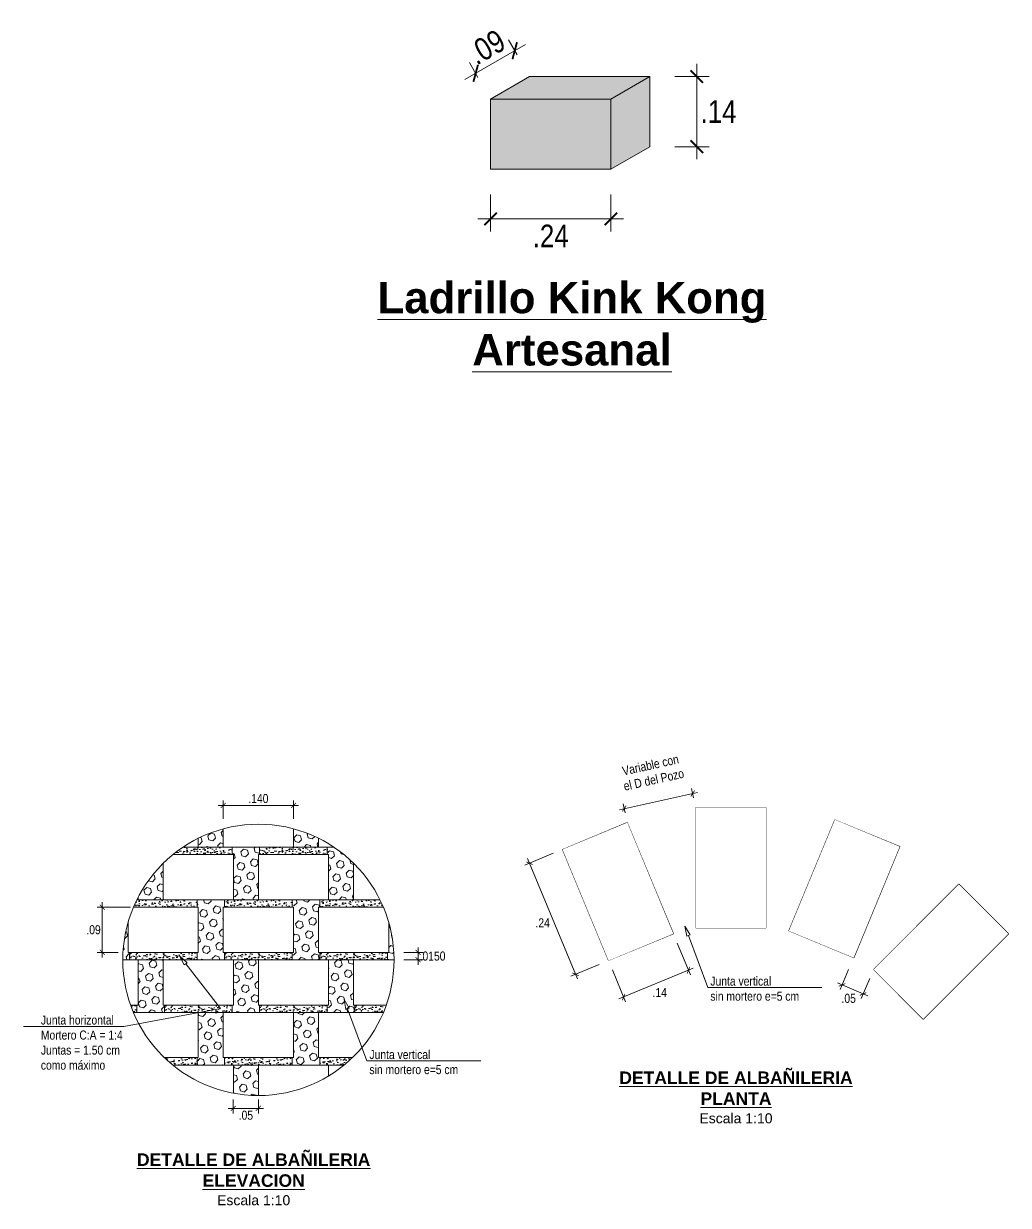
# Model space of a CAD drawing. Header units: metres. Extents: x 0 to 1935, y 0 to 1529.
# Drawn here: x 1921.656 to 1923.621, y 1466.019 to 1468.376 of the extents above; entities that cross this region are included whole.
import ezdxf
from ezdxf import colors
from ezdxf.entities.mleader import LeaderData, LeaderLine
from ezdxf.math import Vec2, Vec3

# ---------------------------------------------------------------- set-up
doc = ezdxf.new("R2010")
doc.units = ezdxf.units.M
doc.header["$LTSCALE"] = 0.005
doc.set_wipeout_variables(frame=1)
for name, color, linetype, lineweight in [('-Achurado', 251, 'Continuous', 5), ('-Acotado', 251, 'Continuous', 5), ('-Ladrillo', 34, 'Continuous', 9), ('-Textos', 7, 'Continuous', 20)]:
    doc.layers.add(name, color=color, linetype=linetype, lineweight=lineweight)
doc.styles.add('-Arial Narrow', font='ARIALN.TTF')
doc.dimstyles.new('Esc 1_10', dxfattribs={"dimscale": 0.01, "dimtxt": 1.8, "dimasz": 1, "dimexe": 1, "dimexo": 2, "dimgap": 0.45, "dimtad": 2, "dimtih": 1, "dimtoh": 1, "dimzin": 4, "dimdsep": 46, "dimtxsty": '-Arial Narrow', "dimblk": 'ARCHTICK', "dimcen": 1, "dimdle": 1, "dimclrd": 7, "dimclre": 256, "dimclrt": 7, "dimadec": 0, "dimazin": 0, "dimtfac": 1, "dimtix": 1, "dimtmove": 1, "dimatfit": 2, "dimldrblk": 'ARCHTICK', "dimfxl": 1, "dimtolj": 2, "dimlwd": 5, "dimlwe": 5, "dimarcsym": 0})
doc.dimstyles.new('Esc 1_25', dxfattribs={"dimscale": 0.025, "dimtxt": 1.8, "dimasz": 1, "dimexe": 1, "dimexo": 2, "dimgap": 0.45, "dimtad": 2, "dimtih": 1, "dimtoh": 1, "dimzin": 4, "dimdsep": 46, "dimtxsty": '-Arial Narrow', "dimblk": 'ARCHTICK', "dimcen": 1, "dimdle": 1, "dimclrd": 256, "dimclre": 256, "dimclrt": 7, "dimadec": 0, "dimazin": 0, "dimtfac": 1, "dimtix": 1, "dimtmove": 1, "dimatfit": 2, "dimldrblk": 'ARCHTICK', "dimfxl": 1, "dimtolj": 2, "dimlwd": 5, "dimlwe": 0, "dimarcsym": 0})
pattern_1 = [(50, (1922.124632, 1466.513681), (0.0182185, -0.0015939), [0.001905, -0.020955]), (355, (1922.124632, 1466.513681), (-0.0035243, 0.0191057), [0.001524, -0.016764]), (100.451, (1922.12615, 1466.513548), (0.0146941, 0.0175118), [0.001619, -0.017809]), (46.184, (1922.124632, 1466.518761), (0.027108, -0.0042042), [0.0028575, -0.0314325]), (96.636, (1922.12689, 1466.51841), (0.0237404, 0.0247426), [0.0024285, -0.0267136]), (351.184, (1922.124632, 1466.51876), (0.0237404, 0.0247426), [0.002286, -0.025146]), (21, (1922.127172, 1466.517491), (0.0151614, -0.0102265), [0.001905, -0.020955]), (326, (1922.127172, 1466.517491), (0.0061802, 0.0184188), [0.001524, -0.016764]), (71.4514, (1922.128436, 1466.516639), (0.0213416, 0.0081923), [0.001619, -0.017809]), (37.5, (1922.124632, 1466.513681), (0.00030886, 0.0084555), [0, -0.0165608, 0, -0.017018, 0, -0.0168275]), (7.5, (1922.124632, 1466.513681), (0.00668197, 0.01001806), [0, -0.0097028, 0, -0.0161798, 0, -0.0064135]), (327.5, (1922.118968, 1466.513681), (0.01355906, -0.00057287), [0, -0.00635, 0, -0.019812, 0, -0.026289]), (317.5, (1922.116428, 1466.513681), (0.0148129, 0.00254265), [0, -0.008255, 0, -0.0131572, 0, -0.018669])]
pattern_2 = [(50, (1921.934632, 1466.513681), (0.0182185, -0.0015939), [0.001905, -0.020955]), (355, (1921.934632, 1466.513681), (-0.0035243, 0.0191057), [0.001524, -0.016764]), (100.451, (1921.93615, 1466.513548), (0.0146941, 0.0175118), [0.001619, -0.017809]), (46.184, (1921.934632, 1466.518761), (0.027108, -0.0042042), [0.0028575, -0.0314325]), (96.636, (1921.93689, 1466.51841), (0.0237404, 0.0247426), [0.0024285, -0.0267136]), (351.184, (1921.934632, 1466.51876), (0.0237404, 0.0247426), [0.002286, -0.025146]), (21, (1921.937172, 1466.517491), (0.0151614, -0.0102265), [0.001905, -0.020955]), (326, (1921.937172, 1466.517491), (0.0061802, 0.0184188), [0.001524, -0.016764]), (71.4514, (1921.938436, 1466.516639), (0.0213416, 0.0081923), [0.001619, -0.017809]), (37.5, (1921.934632, 1466.513681), (0.00030886, 0.0084555), [0, -0.0165608, 0, -0.017018, 0, -0.0168275]), (7.5, (1921.934632, 1466.513681), (0.00668197, 0.01001806), [0, -0.0097028, 0, -0.0161798, 0, -0.0064135]), (327.5, (1921.928968, 1466.513681), (0.01355906, -0.00057287), [0, -0.00635, 0, -0.019812, 0, -0.026289]), (317.5, (1921.926428, 1466.513681), (0.0148129, 0.00254265), [0, -0.008255, 0, -0.0131572, 0, -0.018669])]
pattern_3 = [(50, (1922.314632, 1466.513681), (0.0182185, -0.0015939), [0.001905, -0.020955]), (355, (1922.314632, 1466.513681), (-0.0035243, 0.0191057), [0.001524, -0.016764]), (100.451, (1922.31615, 1466.513548), (0.0146941, 0.0175118), [0.001619, -0.017809]), (46.184, (1922.314632, 1466.518761), (0.027108, -0.0042042), [0.0028575, -0.0314325]), (96.636, (1922.31689, 1466.51841), (0.0237404, 0.0247426), [0.0024285, -0.0267136]), (351.184, (1922.314632, 1466.51876), (0.0237404, 0.0247426), [0.002286, -0.025146]), (21, (1922.317172, 1466.517491), (0.0151614, -0.0102265), [0.001905, -0.020955]), (326, (1922.317172, 1466.517491), (0.0061802, 0.0184188), [0.001524, -0.016764]), (71.4514, (1922.318436, 1466.516639), (0.0213416, 0.0081923), [0.001619, -0.017809]), (37.5, (1922.314632, 1466.513681), (0.00030886, 0.0084555), [0, -0.0165608, 0, -0.017018, 0, -0.0168275]), (7.5, (1922.314632, 1466.513681), (0.00668197, 0.01001806), [0, -0.0097028, 0, -0.0161798, 0, -0.0064135]), (327.5, (1922.308968, 1466.513681), (0.01355906, -0.00057287), [0, -0.00635, 0, -0.019812, 0, -0.026289]), (317.5, (1922.306428, 1466.513681), (0.0148129, 0.00254265), [0, -0.008255, 0, -0.0131572, 0, -0.018669])]
pattern_4 = [(50, (1922.194632, 1466.408681), (0.0182185, -0.0015939), [0.001905, -0.020955]), (355, (1922.194632, 1466.408681), (-0.0035243, 0.0191057), [0.001524, -0.0167641]), (100.4514, (1922.19615, 1466.408548), (0.0146941, 0.0175118), [0.001619, -0.017809]), (46.184, (1922.194632, 1466.413761), (0.0271079, -0.0042042), [0.0028575, -0.0314325]), (96.636, (1922.19689, 1466.41341), (0.0237404, 0.0247426), [0.0024285, -0.0267136]), (351.184, (1922.194632, 1466.41376), (0.0237404, 0.0247426), [0.002286, -0.025146]), (21, (1922.197172, 1466.412491), (0.01516144, -0.0102265), [0.001905, -0.020955]), (326, (1922.197172, 1466.412491), (0.0061802, 0.0184188), [0.001524, -0.016764]), (71.4514, (1922.198436, 1466.411639), (0.0213416, 0.0081923), [0.001619, -0.017809]), (37.5, (1922.194632, 1466.408681), (0.00030886, 0.0084555), [0, -0.0165608, 0, -0.017018, 0, -0.0168275]), (7.5, (1922.194632, 1466.408681), (0.00668197, 0.01001806), [0, -0.0097028, 0, -0.0161798, 0, -0.0064135]), (327.5, (1922.188968, 1466.408681), (0.01355906, -0.00057287), [0, -0.00635, 0, -0.019812, 0, -0.026289]), (317.5, (1922.186428, 1466.408681), (0.0148129, 0.00254265), [0, -0.008255, 0, -0.0131572, 0, -0.018669])]
pattern_5 = [(50, (1922.004632, 1466.408681), (0.0182185, -0.0015939), [0.001905, -0.020955]), (355, (1922.004632, 1466.408681), (-0.0035243, 0.0191057), [0.001524, -0.0167641]), (100.4514, (1922.00615, 1466.408548), (0.0146941, 0.0175118), [0.001619, -0.017809]), (46.184, (1922.004632, 1466.413761), (0.0271079, -0.0042042), [0.0028575, -0.0314325]), (96.636, (1922.00689, 1466.41341), (0.0237404, 0.0247426), [0.0024285, -0.0267136]), (351.184, (1922.004632, 1466.41376), (0.0237404, 0.0247426), [0.002286, -0.025146]), (21, (1922.007172, 1466.412491), (0.01516144, -0.0102265), [0.001905, -0.020955]), (326, (1922.007172, 1466.412491), (0.0061802, 0.0184188), [0.001524, -0.016764]), (71.4514, (1922.008436, 1466.411639), (0.0213416, 0.0081923), [0.001619, -0.017809]), (37.5, (1922.004632, 1466.408681), (0.00030886, 0.0084555), [0, -0.0165608, 0, -0.017018, 0, -0.0168275]), (7.5, (1922.004632, 1466.408681), (0.00668197, 0.01001806), [0, -0.0097028, 0, -0.0161798, 0, -0.0064135]), (327.5, (1921.998968, 1466.408681), (0.01355906, -0.00057287), [0, -0.00635, 0, -0.019812, 0, -0.026289]), (317.5, (1921.996428, 1466.408681), (0.0148129, 0.00254265), [0, -0.008255, 0, -0.0131572, 0, -0.018669])]

# ---------------------------------------------------------------- blocks, each defined once
blk = doc.blocks.new('_ArchTick')
at = {"color": 0, "linetype": 'ByBlock', "const_width": 0.15}
blk.add_lwpolyline([(-0.5, -0.5), (0.5, 0.5)], dxfattribs=at)
blk = doc.blocks.new('*D518')
at = {"layer": '-Acotado', "color": 7, "lineweight": 5, "transparency": 16777216}
blk.add_line((1922.8447, 1466.8082), (1923.0007, 1466.8427), dxfattribs=at)
at = {"layer": '-Acotado', "lineweight": 5, "transparency": 16777216}
for p, q in [((1922.9928, 1466.8321), (1922.9888, 1466.8503)), ((1922.8563, 1466.802), (1922.8523, 1466.8201))]:
    blk.add_line(p, q, dxfattribs=at)
at = {"layer": 'Defpoints', "color": 0, "transparency": 16777216}
for p in [(1922.991, 1466.8405), (1922.9971, 1466.8126), (1922.8606, 1466.7825)]:
    blk.add_point(p, dxfattribs=at)
at = {"layer": '-Acotado', "color": 7, "lineweight": 5, "transparency": 16777216, "xscale": 0.01, "yscale": 0.01, "zscale": 0.01}
for p, rotation in [((1922.991, 1466.8405), 12.44986607687314), ((1922.8545, 1466.8104), 192.4498660768731)]:
    blk.add_blockref('_ArchTick', p, dxfattribs=dict(at, rotation=rotation))
at = {"layer": '-Acotado', "color": 7, "transparency": 16777216, "insert": (1922.9133, 1466.8679), "char_height": 0.018, "attachment_point": 5, "rotation": 12.4499, "style": '-Arial Narrow'}
blk.add_mtext('\\A2;Variable con \\Pel D del Pozo\\P{\\H0.5x;   } ', dxfattribs=at)
blk = doc.blocks.new('*D519')
at = {"layer": '-Acotado', "lineweight": 5, "transparency": 16777216}
blk.add_line((1922.5364, 1468.2644), (1922.6576, 1468.3344), dxfattribs=at)
at = {"layer": '-Acotado', "lineweight": 0, "transparency": 16777216}
for p, q in [((1922.6407, 1468.3138), (1922.6235, 1468.3436)), ((1922.5627, 1468.2688), (1922.5456, 1468.2986))]:
    blk.add_line(p, q, dxfattribs=at)
at = {"layer": 'Defpoints', "color": 0, "transparency": 16777216}
for p in [(1922.636, 1468.3219), (1922.6657, 1468.2705), (1922.5877, 1468.2255)]:
    blk.add_point(p, dxfattribs=at)
at = {"layer": '-Acotado', "lineweight": 5, "transparency": 16777216, "xscale": 0.025, "yscale": 0.025, "zscale": 0.025}
for p, rotation in [((1922.636, 1468.3219), 30.00000000002148), ((1922.5581, 1468.2769), 210.0000000000215)]:
    blk.add_blockref('_ArchTick', p, dxfattribs=dict(at, rotation=rotation))
at = {"layer": '-Acotado', "color": 7, "transparency": 16777216, "insert": (1922.5799, 1468.3291), "char_height": 0.045, "attachment_point": 5, "rotation": 30, "style": '-Arial Narrow'}
blk.add_mtext('\\A2;.09', dxfattribs=at)
blk = doc.blocks.new('Ladrillo KK')
at = {"layer": '-Ladrillo', "lineweight": 5}
blk.add_lwpolyline([(0.24, -0.0625), (0.24, 0.0775), (0, 0.0775), (0, -0.0625)], close=True, dxfattribs=at)
blk.add_wipeout([(0.24, -0.0625), (0.24, 0.0775), (0, 0.0775), (0, -0.0625)]).dxf.layer = '-Ladrillo'
blk = doc.blocks.new('*D520')
at = {"layer": '-Acotado', "lineweight": 5, "transparency": 16777216}
for p, q in [((1923.3022, 1466.4895), (1923.285, 1466.4496)), ((1923.3442, 1466.4714), (1923.327, 1466.4315))]:
    blk.add_line(p, q, dxfattribs=at)
at = {"layer": '-Acotado', "color": 7, "lineweight": 5, "transparency": 16777216}
blk.add_line((1923.2798, 1466.4628), (1923.3402, 1466.4367), dxfattribs=at)
at = {"layer": 'Defpoints', "color": 0, "transparency": 16777216}
for p in [(1923.3101, 1466.5079), (1923.3521, 1466.4898), (1923.331, 1466.4407)]:
    blk.add_point(p, dxfattribs=at)
at = {"layer": '-Acotado', "color": 7, "lineweight": 5, "transparency": 16777216, "xscale": 0.01, "yscale": 0.01, "zscale": 0.01}
for p, rotation in [((1923.289, 1466.4588), 156.6702414062576), ((1923.331, 1466.4407), 336.6702414062576)]:
    blk.add_blockref('_ArchTick', p, dxfattribs=dict(at, rotation=rotation))
at = {"layer": '-Acotado', "color": 7, "transparency": 16777216, "insert": (1923.3023, 1466.4319), "char_height": 0.018, "attachment_point": 5, "style": '-Arial Narrow'}
blk.add_mtext('\\A2;.05', dxfattribs=at)
blk = doc.blocks.new('*D554')
at = {"layer": '-Acotado', "lineweight": 5, "transparency": 16777216}
for p, q in [((1922.9601, 1466.5423), (1922.9864, 1466.4788)), ((1922.8308, 1466.4887), (1922.8571, 1466.4252))]:
    blk.add_line(p, q, dxfattribs=at)
at = {"layer": '-Acotado', "color": 7, "lineweight": 5, "transparency": 16777216}
blk.add_line((1922.844, 1466.4307), (1922.9918, 1466.4919), dxfattribs=at)
at = {"layer": 'Defpoints', "color": 0, "transparency": 16777216}
for p in [(1922.9525, 1466.5608), (1922.8231, 1466.5072), (1922.9826, 1466.4881)]:
    blk.add_point(p, dxfattribs=at)
at = {"layer": '-Acotado', "color": 7, "lineweight": 5, "transparency": 16777216, "xscale": 0.01, "yscale": 0.01, "zscale": 0.01}
for p, rotation in [((1922.9826, 1466.4881), 22.50000000000416), ((1922.8533, 1466.4345), 202.5000000000041)]:
    blk.add_blockref('_ArchTick', p, dxfattribs=dict(at, rotation=rotation))
at = {"layer": '-Acotado', "color": 7, "transparency": 16777216, "insert": (1922.9253, 1466.4436), "char_height": 0.018, "attachment_point": 5, "style": '-Arial Narrow'}
blk.add_mtext('\\A2;.14', dxfattribs=at)
blk = doc.blocks.new('*D555')
at = {"layer": '-Acotado', "lineweight": 5, "transparency": 16777216}
for p, q in [((1922.7128, 1466.7213), (1922.6562, 1466.6978)), ((1922.8047, 1466.4995), (1922.748, 1466.4761))]:
    blk.add_line(p, q, dxfattribs=at)
at = {"layer": '-Acotado', "color": 7, "lineweight": 5, "transparency": 16777216}
blk.add_line((1922.6616, 1466.7109), (1922.7611, 1466.4707), dxfattribs=at)
at = {"layer": 'Defpoints', "color": 0, "transparency": 16777216}
for p in [(1922.7313, 1466.7289), (1922.8231, 1466.5072), (1922.7573, 1466.4799)]:
    blk.add_point(p, dxfattribs=at)
at = {"layer": '-Acotado', "color": 7, "lineweight": 5, "transparency": 16777216, "xscale": 0.01, "yscale": 0.01, "zscale": 0.01}
for p, rotation in [((1922.6654, 1466.7016), 112.5000000000029), ((1922.7573, 1466.4799), 292.500000000003)]:
    blk.add_blockref('_ArchTick', p, dxfattribs=dict(at, rotation=rotation))
at = {"layer": '-Acotado', "color": 7, "transparency": 16777216, "insert": (1922.6917, 1466.5826), "char_height": 0.018, "attachment_point": 5, "style": '-Arial Narrow'}
blk.add_mtext('\\A2;.24', dxfattribs=at)
blk = doc.blocks.new('_ClosedBlank')
at = {"color": 0, "linetype": 'ByBlock', "lineweight": -2}
for p, q in [((-1, 0.17), (0, 0)), ((-1, 0.17), (-1, -0.17)), ((0, 0), (-1, -0.17))]:
    blk.add_line(p, q, dxfattribs=at)
blk = doc.blocks.new('*D521')
at = {"layer": '-Acotado', "color": 7, "lineweight": 5, "transparency": 16777216}
blk.add_line((1922.0446, 1466.8167), (1922.2046, 1466.8167), dxfattribs=at)
at = {"layer": '-Acotado', "lineweight": 5, "transparency": 16777216}
for p, q in [((1922.0546, 1466.79), (1922.0546, 1466.8267)), ((1922.1946, 1466.79), (1922.1946, 1466.8267))]:
    blk.add_line(p, q, dxfattribs=at)
at = {"layer": 'Defpoints', "color": 0, "transparency": 16777216}
for p in [(1922.1946, 1466.8167), (1922.0546, 1466.77), (1922.1946, 1466.77)]:
    blk.add_point(p, dxfattribs=at)
at = {"layer": '-Acotado', "color": 7, "lineweight": 5, "transparency": 16777216, "xscale": 0.01, "yscale": 0.01, "zscale": 0.01, "rotation": 180}
blk.add_blockref('_ArchTick', (1922.0546, 1466.8167), dxfattribs=at)
at = {"layer": '-Acotado', "color": 7, "lineweight": 5, "transparency": 16777216, "xscale": 0.01, "yscale": 0.01, "zscale": 0.01}
blk.add_blockref('_ArchTick', (1922.1946, 1466.8167), dxfattribs=at)
at = {"layer": '-Acotado', "color": 7, "transparency": 16777216, "insert": (1922.1246, 1466.8304), "char_height": 0.018, "attachment_point": 5, "style": '-Arial Narrow'}
blk.add_mtext('\\A2;.140', dxfattribs=at)
blk = doc.blocks.new('*D522')
at = {"layer": '-Acotado', "lineweight": 5, "transparency": 16777216}
for p, q in [((1921.8693, 1466.6137), (1921.8031, 1466.6137)), ((1921.8446, 1466.5237), (1921.8031, 1466.5237))]:
    blk.add_line(p, q, dxfattribs=at)
at = {"layer": '-Acotado', "color": 7, "lineweight": 5, "transparency": 16777216}
blk.add_line((1921.8131, 1466.6237), (1921.8131, 1466.5137), dxfattribs=at)
at = {"layer": 'Defpoints', "color": 0, "transparency": 16777216}
for p in [(1921.8893, 1466.6137), (1921.8131, 1466.5237), (1921.8646, 1466.5237)]:
    blk.add_point(p, dxfattribs=at)
at = {"layer": '-Acotado', "color": 7, "lineweight": 5, "transparency": 16777216, "xscale": 0.01, "yscale": 0.01, "zscale": 0.01}
for p, rotation in [((1921.8131, 1466.6137), 90), ((1921.8131, 1466.5237), 270)]:
    blk.add_blockref('_ArchTick', p, dxfattribs=dict(at, rotation=rotation))
at = {"layer": '-Acotado', "color": 7, "transparency": 16777216, "insert": (1921.7957, 1466.5687), "char_height": 0.018, "attachment_point": 5, "style": '-Arial Narrow'}
blk.add_mtext('\\A2;.09', dxfattribs=at)
blk = doc.blocks.new('*D523')
at = {"layer": '-Acotado', "lineweight": 5, "transparency": 16777216}
for p, q in [((1922.0746, 1466.2301), (1922.0746, 1466.2025)), ((1922.1246, 1466.2301), (1922.1246, 1466.2025))]:
    blk.add_line(p, q, dxfattribs=at)
at = {"layer": '-Acotado', "color": 7, "lineweight": 5, "transparency": 16777216}
blk.add_line((1922.0646, 1466.2125), (1922.1346, 1466.2125), dxfattribs=at)
at = {"layer": 'Defpoints', "color": 0, "transparency": 16777216}
for p in [(1922.0746, 1466.2501), (1922.1246, 1466.2501), (1922.1246, 1466.2125)]:
    blk.add_point(p, dxfattribs=at)
at = {"layer": '-Acotado', "color": 7, "lineweight": 5, "transparency": 16777216, "xscale": 0.01, "yscale": 0.01, "zscale": 0.01, "rotation": 180}
blk.add_blockref('_ArchTick', (1922.0746, 1466.2125), dxfattribs=at)
at = {"layer": '-Acotado', "color": 7, "lineweight": 5, "transparency": 16777216, "xscale": 0.01, "yscale": 0.01, "zscale": 0.01}
blk.add_blockref('_ArchTick', (1922.1246, 1466.2125), dxfattribs=at)
at = {"layer": '-Acotado', "color": 7, "transparency": 16777216, "insert": (1922.0996, 1466.1988), "char_height": 0.018, "attachment_point": 5, "style": '-Arial Narrow'}
blk.add_mtext('\\A2;.05', dxfattribs=at)
blk = doc.blocks.new('*D524')
at = {"layer": '-Acotado', "color": 7, "lineweight": 5, "transparency": 16777216}
for p, q in [((1922.4432, 1466.5237), (1922.4432, 1466.5337)), ((1922.4432, 1466.5087), (1922.4432, 1466.5237)), ((1922.4432, 1466.5087), (1922.4432, 1466.4987))]:
    blk.add_line(p, q, dxfattribs=at)
at = {"layer": '-Acotado', "lineweight": 5, "transparency": 16777216}
for p, q in [((1922.415, 1466.5237), (1922.4532, 1466.5237)), ((1922.415, 1466.5087), (1922.4532, 1466.5087))]:
    blk.add_line(p, q, dxfattribs=at)
at = {"layer": 'Defpoints', "color": 0, "transparency": 16777216}
for p in [(1922.395, 1466.5237), (1922.4432, 1466.5237), (1922.395, 1466.5087)]:
    blk.add_point(p, dxfattribs=at)
at = {"layer": '-Acotado', "color": 7, "lineweight": 5, "transparency": 16777216, "xscale": 0.01, "yscale": 0.01, "zscale": 0.01}
for p, rotation in [((1922.4432, 1466.5237), 270), ((1922.4432, 1466.5087), 90)]:
    blk.add_blockref('_ArchTick', p, dxfattribs=dict(at, rotation=rotation))
at = {"layer": '-Acotado', "color": 7, "transparency": 16777216, "insert": (1922.472, 1466.5162), "char_height": 0.018, "attachment_point": 5, "style": '-Arial Narrow'}
blk.add_mtext('\\A2;.0150', dxfattribs=at)
blk = doc.blocks.new('*D536')
at = {"layer": '-Acotado', "lineweight": 0, "transparency": 16777216}
for p, q in [((1922.5877, 1468.0355), (1922.5877, 1467.9615)), ((1922.8277, 1468.0355), (1922.8277, 1467.9615))]:
    blk.add_line(p, q, dxfattribs=at)
at = {"layer": '-Acotado', "lineweight": 5, "transparency": 16777216}
blk.add_line((1922.5627, 1467.9865), (1922.8527, 1467.9865), dxfattribs=at)
at = {"layer": 'Defpoints', "color": 0, "transparency": 16777216}
for p in [(1922.5877, 1468.0855), (1922.8277, 1468.0855), (1922.8277, 1467.9865)]:
    blk.add_point(p, dxfattribs=at)
at = {"layer": '-Acotado', "lineweight": 5, "transparency": 16777216, "xscale": 0.025, "yscale": 0.025, "zscale": 0.025, "rotation": 180}
blk.add_blockref('_ArchTick', (1922.5877, 1467.9865), dxfattribs=at)
at = {"layer": '-Acotado', "lineweight": 5, "transparency": 16777216, "xscale": 0.025, "yscale": 0.025, "zscale": 0.025}
blk.add_blockref('_ArchTick', (1922.8277, 1467.9865), dxfattribs=at)
at = {"layer": '-Acotado', "color": 7, "transparency": 16777216, "insert": (1922.7077, 1467.9526), "char_height": 0.045, "attachment_point": 5, "style": '-Arial Narrow'}
blk.add_mtext('\\A2;.24', dxfattribs=at)
blk = doc.blocks.new('*D537')
at = {"layer": '-Acotado', "lineweight": 5, "transparency": 16777216}
blk.add_line((1922.9992, 1468.2955), (1922.9992, 1468.1055), dxfattribs=at)
at = {"layer": '-Acotado', "lineweight": 0, "transparency": 16777216}
for p, q in [((1922.9557, 1468.2705), (1923.0242, 1468.2705)), ((1922.9557, 1468.1305), (1923.0242, 1468.1305))]:
    blk.add_line(p, q, dxfattribs=at)
at = {"layer": 'Defpoints', "color": 0, "transparency": 16777216}
for p in [(1922.9057, 1468.2705), (1922.9057, 1468.1305), (1922.9992, 1468.1305)]:
    blk.add_point(p, dxfattribs=at)
at = {"layer": '-Acotado', "lineweight": 5, "transparency": 16777216, "xscale": 0.025, "yscale": 0.025, "zscale": 0.025}
for p, rotation in [((1922.9992, 1468.2705), 90), ((1922.9992, 1468.1305), 270)]:
    blk.add_blockref('_ArchTick', p, dxfattribs=dict(at, rotation=rotation))
at = {"layer": '-Acotado', "color": 7, "transparency": 16777216, "insert": (1923.0426, 1468.2005), "char_height": 0.045, "attachment_point": 5, "style": '-Arial Narrow'}
blk.add_mtext('\\A2;.14', dxfattribs=at)

msp = doc.modelspace()

# ---------------------------------------------------------------- hatches: boundary and pattern name
at = {"layer": '-Achurado', "ltscale": 0.009}
h = msp.add_hatch(dxfattribs=at)
h.set_pattern_fill('HEX', color=256, scale=0.0025, angle=45)
h.set_pattern_definition([(45, (307.523949, -6.122689), (-0.00972141242, 0.00972141242), [0.0079375, -0.015875]), (165, (307.523949, -6.122689), (-0.00355828391, -0.013279696325), [0.0079375, -0.015875]), (105, (307.529561, -6.117076), (-0.013279696325, -0.00355828391), [0.0079375, -0.015875])])
h.paths.add_polyline_path([(1922.12463, 1466.29868), (1922.07463, 1466.29868), (1922.07463, 1466.24279, 0.0465031), (1922.12463, 1466.23813)])
h.paths.add_polyline_path([(1922.24463, 1466.40368), (1922.19463, 1466.40368), (1922.19463, 1466.31368), (1922.19213, 1466.31368), (1922.19213, 1466.29868), (1922.24713, 1466.29868), (1922.24713, 1466.31368), (1922.24463, 1466.31368)])
h.paths.add_polyline_path([(1922.05463, 1466.40368), (1922.00463, 1466.40368), (1922.00463, 1466.31368), (1922.00213, 1466.31368), (1922.00213, 1466.29868), (1922.05713, 1466.29868), (1922.05713, 1466.31368), (1922.05463, 1466.31368)])
h.paths.add_polyline_path([(1921.93463, 1466.50868), (1921.88463, 1466.50868), (1921.88463, 1466.41868), (1921.88213, 1466.41868), (1921.88213, 1466.40368), (1921.93713, 1466.40368), (1921.93713, 1466.41868), (1921.93463, 1466.41868)])
h.paths.add_polyline_path([(1922.12463, 1466.50868), (1922.07463, 1466.50868), (1922.07463, 1466.41868), (1922.07213, 1466.41868), (1922.07213, 1466.40368), (1922.12713, 1466.40368), (1922.12713, 1466.41868), (1922.12463, 1466.41868)])
h.paths.add_polyline_path([(1922.31463, 1466.50868), (1922.26463, 1466.50868), (1922.26463, 1466.41868), (1922.26213, 1466.41868), (1922.26213, 1466.40368), (1922.31713, 1466.40368), (1922.31713, 1466.41868), (1922.31463, 1466.41868)])
h.paths.add_polyline_path([(1922.38463, 1466.58349), (1922.38463, 1466.52368), (1922.38213, 1466.52368), (1922.38213, 1466.50868), (1922.39518, 1466.50868, 0.0701538)])
h.paths.add_polyline_path([(1922.24463, 1466.61368), (1922.24713, 1466.61368), (1922.24713, 1466.62868), (1922.19213, 1466.62868), (1922.19213, 1466.61368), (1922.19463, 1466.61368), (1922.19463, 1466.52368), (1922.19213, 1466.52368), (1922.19213, 1466.50868), (1922.24713, 1466.50868), (1922.24713, 1466.52368), (1922.24463, 1466.52368)])
h.paths.add_polyline_path([(1922.05463, 1466.61368), (1922.05713, 1466.61368), (1922.05713, 1466.62868), (1922.00213, 1466.62868), (1922.00213, 1466.61368), (1922.00463, 1466.61368), (1922.00463, 1466.52368), (1922.00213, 1466.52368), (1922.00213, 1466.50868), (1922.05713, 1466.50868), (1922.05713, 1466.52368), (1922.05463, 1466.52368)])
h.paths.add_polyline_path([(1921.86713, 1466.52368), (1921.86463, 1466.52368), (1921.86463, 1466.58349, 0.0701538), (1921.85408, 1466.50868), (1921.86713, 1466.50868)])
h.paths.add_polyline_path([(1922.12463, 1466.71868), (1922.12713, 1466.71868), (1922.12713, 1466.73368), (1922.07213, 1466.73368), (1922.07213, 1466.71868), (1922.07463, 1466.71868), (1922.07463, 1466.62868), (1922.12463, 1466.62868)])
h.paths.add_polyline_path([(1921.93463, 1466.70129, 0.0782607), (1921.88463, 1466.63357), (1921.88463, 1466.62868), (1921.93463, 1466.62868)])
h.paths.add_polyline_path([(1922.31463, 1466.70129, 0.0475007), (1922.27487, 1466.73368), (1922.26213, 1466.73368), (1922.26213, 1466.71868), (1922.26463, 1466.71868), (1922.26463, 1466.62868), (1922.31463, 1466.62868)])
h.paths.add_polyline_path([(1922.24463, 1466.75116, 0.0494998), (1922.19463, 1466.77002), (1922.19463, 1466.73368), (1922.24463, 1466.73368)])
h.paths.add_polyline_path([(1922.05463, 1466.77002, 0.0494998), (1922.00463, 1466.75116), (1922.00463, 1466.73368), (1922.05463, 1466.73368)])
h = msp.add_hatch(dxfattribs=at)
h.set_pattern_fill('AR-CONC', color=256, scale=0.0001)
h.set_pattern_definition(pattern_5)
edge = h.paths.add_edge_path()
edge.add_arc((1922.12463, 1466.50868), 0.27055, 123.73188, 129.08584)
edge.add_line((1921.95406, 1466.71868), (1922.07213, 1466.71868))
edge.add_line((1922.07213, 1466.71868), (1922.07213, 1466.73368))
edge.add_line((1922.07213, 1466.73368), (1921.97439, 1466.73368))
h = msp.add_hatch(dxfattribs=at)
h.set_pattern_fill('AR-CONC', color=256, scale=0.0001)
h.set_pattern_definition(pattern_4)
h.paths.add_polyline_path([(1922.26213, 1466.71868), (1922.12713, 1466.71868), (1922.12713, 1466.73368), (1922.26213, 1466.73368)])
h = msp.add_hatch(dxfattribs=at)
h.set_pattern_fill('AR-CONC', color=256, scale=0.0001)
h.set_pattern_definition(pattern_2)
edge = h.paths.add_edge_path()
edge.add_arc((1922.12463, 1466.50868), 0.27055, 153.66977, 157.1636)
edge.add_line((1921.87529, 1466.61368), (1922.00213, 1466.61368))
edge.add_line((1922.00213, 1466.61368), (1922.00213, 1466.62868))
edge.add_line((1922.00213, 1466.62868), (1921.88215, 1466.62868))
h = msp.add_hatch(dxfattribs=at)
h.set_pattern_fill('AR-CONC', color=256, scale=0.0001)
h.set_pattern_definition(pattern_1)
h.paths.add_polyline_path([(1922.19213, 1466.61368), (1922.05713, 1466.61368), (1922.05713, 1466.62868), (1922.19213, 1466.62868)])
h = msp.add_hatch(dxfattribs=at)
h.set_pattern_fill('AR-CONC', color=256, scale=0.0001)
h.set_pattern_definition(pattern_3)
edge = h.paths.add_edge_path()
edge.add_arc((1922.12463, 1466.50868), 0.27055, 22.8364, 26.33023)
edge.add_line((1922.36711, 1466.62868), (1922.24713, 1466.62868))
edge.add_line((1922.24713, 1466.62868), (1922.24713, 1466.61368))
edge.add_line((1922.24713, 1466.61368), (1922.37397, 1466.61368))
h = msp.add_hatch(dxfattribs=at)
h.set_pattern_fill('AR-CONC', color=256, scale=0.0001)
h.set_pattern_definition(pattern_2)
h.paths.add_polyline_path([(1922.00213, 1466.52368), (1921.86713, 1466.52368), (1921.86713, 1466.50868), (1922.00213, 1466.50868)])
h = msp.add_hatch(dxfattribs=at)
h.set_pattern_fill('AR-CONC', color=256, scale=0.0001)
h.set_pattern_definition(pattern_1)
h.paths.add_polyline_path([(1922.19213, 1466.52368), (1922.05713, 1466.52368), (1922.05713, 1466.50868), (1922.19213, 1466.50868)])
h = msp.add_hatch(dxfattribs=at)
h.set_pattern_fill('AR-CONC', color=256, scale=0.0001)
h.set_pattern_definition(pattern_3)
h.paths.add_polyline_path([(1922.38213, 1466.52368), (1922.24713, 1466.52368), (1922.24713, 1466.50868), (1922.38213, 1466.50868)])
h = msp.add_hatch(dxfattribs=at)
h.set_pattern_fill('AR-CONC', color=256, scale=0.0001)
h.set_pattern_definition([(50, (1921.814632, 1466.408681), (0.0182185, -0.001594), [0.001905, -0.020955]), (355, (1921.814632, 1466.408681), (-0.0035243, 0.0191057), [0.001524, -0.016764]), (100.45, (1921.81615, 1466.408548), (0.014694, 0.017512), [0.001619, -0.017809]), (46.184, (1921.814632, 1466.413761), (0.027108, -0.004204), [0.0028575, -0.0314325]), (96.636, (1921.81689, 1466.41341), (0.02374, 0.024743), [0.0024285, -0.0267136]), (351.184, (1921.814632, 1466.41376), (0.02374, 0.024743), [0.002286, -0.025146]), (21, (1921.817172, 1466.412491), (0.0151614, -0.0102265), [0.001905, -0.020955]), (326, (1921.817172, 1466.412491), (0.00618, 0.018419), [0.001524, -0.016764]), (71.45, (1921.818436, 1466.411639), (0.0213416, 0.0081923), [0.001619, -0.017809]), (37.5, (1921.814632, 1466.408681), (0.00030886, 0.0084555), [0, -0.0165608, 0, -0.017018, 0, -0.0168275]), (7.5, (1921.814632, 1466.408681), (0.006682, 0.010018), [0, -0.0097028, 0, -0.0161798, 0, -0.0064135]), (327.5, (1921.808968, 1466.408681), (0.01355906, -0.0005729), [0, -0.00635, 0, -0.019812, 0, -0.026289]), (317.5, (1921.806428, 1466.408681), (0.014813, 0.0025426), [0, -0.008255, 0, -0.0131572, 0, -0.018669])])
edge = h.paths.add_edge_path()
edge.add_arc((1922.12463, 1466.50868), 0.27055, 199.43019, 202.8364)
edge.add_line((1921.87529, 1466.40368), (1921.88213, 1466.40368))
edge.add_line((1921.88213, 1466.40368), (1921.88213, 1466.41868))
edge.add_line((1921.88213, 1466.41868), (1921.86949, 1466.41868))
h = msp.add_hatch(dxfattribs=at)
h.set_pattern_fill('AR-CONC', color=256, scale=0.0001)
h.set_pattern_definition(pattern_5)
h.paths.add_polyline_path([(1922.07213, 1466.41868), (1921.93713, 1466.41868), (1921.93713, 1466.40368), (1922.07213, 1466.40368)])
h = msp.add_hatch(dxfattribs=at)
h.set_pattern_fill('AR-CONC', color=256, scale=0.0001)
h.set_pattern_definition(pattern_4)
h.paths.add_polyline_path([(1922.26213, 1466.41868), (1922.12713, 1466.41868), (1922.12713, 1466.40368), (1922.26213, 1466.40368)])
h = msp.add_hatch(dxfattribs=at)
h.set_pattern_fill('AR-CONC', color=256, scale=0.0001)
h.set_pattern_definition([(50, (1922.384632, 1466.408681), (0.0182185, -0.001594), [0.001905, -0.020955]), (355, (1922.384632, 1466.408681), (-0.0035243, 0.0191057), [0.001524, -0.016764]), (100.45, (1922.38615, 1466.408548), (0.014694, 0.0175118), [0.001619, -0.017809]), (46.184, (1922.384632, 1466.413761), (0.027108, -0.004204), [0.0028575, -0.0314325]), (96.636, (1922.38689, 1466.41341), (0.02374, 0.024743), [0.0024285, -0.0267136]), (351.184, (1922.384632, 1466.41376), (0.02374, 0.024743), [0.002286, -0.025146]), (21, (1922.387172, 1466.412491), (0.0151614, -0.0102265), [0.001905, -0.020955]), (326, (1922.387172, 1466.412491), (0.00618, 0.018419), [0.001524, -0.016764]), (71.451, (1922.388436, 1466.411639), (0.0213416, 0.0081923), [0.001619, -0.017809]), (37.5, (1922.384632, 1466.408681), (0.00030886, 0.0084555), [0, -0.0165608, 0, -0.017018, 0, -0.0168275]), (7.5, (1922.384632, 1466.408681), (0.006682, 0.010018), [0, -0.0097028, 0, -0.0161798, 0, -0.0064135]), (327.5, (1922.378968, 1466.408681), (0.01355906, -0.0005729), [0, -0.00635, 0, -0.019812, 0, -0.026289]), (317.5, (1922.376428, 1466.408681), (0.014813, 0.0025426), [0, -0.008255, 0, -0.0131572, 0, -0.018669])])
edge = h.paths.add_edge_path()
edge.add_arc((1922.12463, 1466.50868), 0.27055, 337.1636, 340.56981)
edge.add_line((1922.37977, 1466.41868), (1922.31713, 1466.41868))
edge.add_line((1922.31713, 1466.41868), (1922.31713, 1466.40368))
edge.add_line((1922.31713, 1466.40368), (1922.37397, 1466.40368))
h = msp.add_hatch(dxfattribs=at)
h.set_pattern_fill('AR-CONC', color=256, scale=0.0001)
h.set_pattern_definition(pattern_2)
edge = h.paths.add_edge_path()
edge.add_arc((1922.12463, 1466.50868), 0.27055, 226.1172, 230.91416)
edge.add_line((1921.95406, 1466.29868), (1922.00213, 1466.29868))
edge.add_line((1922.00213, 1466.29868), (1922.00213, 1466.31368))
edge.add_line((1922.00213, 1466.31368), (1921.93709, 1466.31368))
h = msp.add_hatch(dxfattribs=at)
h.set_pattern_fill('AR-CONC', color=256, scale=0.0001)
h.set_pattern_definition(pattern_1)
h.paths.add_polyline_path([(1922.19213, 1466.31368), (1922.05713, 1466.31368), (1922.05713, 1466.29868), (1922.19213, 1466.29868)])
h = msp.add_hatch(dxfattribs=at)
h.set_pattern_fill('AR-CONC', color=256, scale=0.0001)
h.set_pattern_definition(pattern_3)
edge = h.paths.add_edge_path()
edge.add_arc((1922.12463, 1466.50868), 0.27055, 309.08584, 313.8828)
edge.add_line((1922.31217, 1466.31368), (1922.24713, 1466.31368))
edge.add_line((1922.24713, 1466.31368), (1922.24713, 1466.29868))
edge.add_line((1922.24713, 1466.29868), (1922.29521, 1466.29868))
at = {"layer": '-Acotado'}
h = msp.add_hatch(color=256, dxfattribs=at)
h.dxf.hatch_style = 1
h.set_gradient(color1=(255, 63, 0), color2=(255, 127, 0), tint=1, name='INVCYLINDER')
h.paths.add_polyline_path([(1922.82774, 1468.22552), (1922.90568, 1468.27052), (1922.66568, 1468.27052), (1922.58774, 1468.22552)])
h.paths.add_polyline_path([(1922.82774, 1468.08552), (1922.90568, 1468.13052), (1922.90568, 1468.27052), (1922.82774, 1468.22552)])
h.paths.add_polyline_path([(1922.82774, 1468.22552), (1922.58774, 1468.22552), (1922.58774, 1468.08552), (1922.82774, 1468.08552)])

# ---------------------------------------------------------------- linework, layer by layer
msp.add_circle((1922.12463, 1466.50868), 0.27055, dxfattribs=at)
at = {"layer": '-Ladrillo', "lineweight": 5}
for points in [[(1922.58774, 1468.22552), (1922.66568, 1468.27052)], [(1922.66568, 1468.27052), (1922.90568, 1468.27052)], [(1922.82774, 1468.22552), (1922.90568, 1468.27052)], [(1922.90568, 1468.13052), (1922.90568, 1468.27052)], [(1922.82774, 1468.08552), (1922.90568, 1468.13052)], [(1922.19463, 1466.77002), (1922.19463, 1466.73368), (1922.05463, 1466.73368), (1922.05463, 1466.77002)], [(1922.00463, 1466.75116), (1922.00463, 1466.73368), (1921.97439, 1466.73368)], [(1922.27487, 1466.73368), (1922.24463, 1466.73368), (1922.24463, 1466.75116)], [(1921.97439, 1466.73368), (1922.07213, 1466.73368), (1922.07213, 1466.71868), (1921.95406, 1466.71868)], [(1921.95406, 1466.71868), (1922.07463, 1466.71868), (1922.07463, 1466.62868), (1921.93463, 1466.62868), (1921.93463, 1466.70129)], [(1922.36711, 1466.62868), (1922.31463, 1466.62868), (1922.31463, 1466.70129)], [(1921.88215, 1466.62868), (1922.00213, 1466.62868), (1922.00213, 1466.61368), (1921.87529, 1466.61368)], [(1921.88463, 1466.63357), (1921.88463, 1466.62868), (1921.88215, 1466.62868)], [(1922.37397, 1466.61368), (1922.24713, 1466.61368), (1922.24713, 1466.62868), (1922.36711, 1466.62868)], [(1921.86463, 1466.58349), (1921.86463, 1466.52368), (1922.00463, 1466.52368), (1922.00463, 1466.61368), (1921.87529, 1466.61368)], [(1922.37397, 1466.61368), (1922.24463, 1466.61368), (1922.24463, 1466.52368), (1922.38463, 1466.52368), (1922.38463, 1466.58349)], [(1921.86949, 1466.41868), (1921.88463, 1466.41868), (1921.88463, 1466.50868), (1921.85408, 1466.50868)], [(1922.39518, 1466.50868), (1922.31463, 1466.50868), (1922.31463, 1466.41868), (1922.37977, 1466.41868)], [(1921.87529, 1466.40368), (1921.88213, 1466.40368), (1921.88213, 1466.41868), (1921.86949, 1466.41868)], [(1922.37977, 1466.41868), (1922.31713, 1466.41868), (1922.31713, 1466.40368), (1922.37397, 1466.40368)], [(1921.87529, 1466.40368), (1922.00463, 1466.40368), (1922.00463, 1466.31368), (1921.93709, 1466.31368)], [(1922.31217, 1466.31368), (1922.24463, 1466.31368), (1922.24463, 1466.40368), (1922.37397, 1466.40368)], [(1921.95406, 1466.29868), (1922.00213, 1466.29868), (1922.00213, 1466.31368), (1921.93709, 1466.31368)], [(1922.07463, 1466.24279), (1922.07463, 1466.29868), (1921.95406, 1466.29868)], [(1922.26463, 1466.27717), (1922.26463, 1466.29868), (1922.12463, 1466.29868), (1922.12463, 1466.23813)], [(1922.31217, 1466.31368), (1922.24713, 1466.31368), (1922.24713, 1466.29868), (1922.29521, 1466.29868)]]:
    msp.add_lwpolyline(points, dxfattribs=at)
for points in [[(1922.82774, 1468.08552), (1922.82774, 1468.22552), (1922.58774, 1468.22552), (1922.58774, 1468.08552)], [(1922.26213, 1466.71868), (1922.12713, 1466.71868), (1922.12713, 1466.73368), (1922.26213, 1466.73368)], [(1922.26463, 1466.71868), (1922.26463, 1466.62868), (1922.12463, 1466.62868), (1922.12463, 1466.71868)], [(1922.19213, 1466.61368), (1922.05713, 1466.61368), (1922.05713, 1466.62868), (1922.19213, 1466.62868)], [(1922.19463, 1466.52368), (1922.19463, 1466.61368), (1922.05463, 1466.61368), (1922.05463, 1466.52368)], [(1922.00213, 1466.52368), (1921.86713, 1466.52368), (1921.86713, 1466.50868), (1922.00213, 1466.50868)], [(1922.19213, 1466.52368), (1922.05713, 1466.52368), (1922.05713, 1466.50868), (1922.19213, 1466.50868)], [(1922.38213, 1466.52368), (1922.24713, 1466.52368), (1922.24713, 1466.50868), (1922.38213, 1466.50868)], [(1922.07463, 1466.41868), (1922.07463, 1466.50868), (1921.93463, 1466.50868), (1921.93463, 1466.41868)], [(1922.26463, 1466.41868), (1922.26463, 1466.50868), (1922.12463, 1466.50868), (1922.12463, 1466.41868)], [(1922.07213, 1466.41868), (1921.93713, 1466.41868), (1921.93713, 1466.40368), (1922.07213, 1466.40368)], [(1922.26213, 1466.41868), (1922.12713, 1466.41868), (1922.12713, 1466.40368), (1922.26213, 1466.40368)], [(1922.19463, 1466.40368), (1922.19463, 1466.31368), (1922.05463, 1466.31368), (1922.05463, 1466.40368)], [(1922.19213, 1466.31368), (1922.05713, 1466.31368), (1922.05713, 1466.29868), (1922.19213, 1466.29868)]]:
    msp.add_lwpolyline(points, close=True, dxfattribs=at)

# ---------------------------------------------------------------- block references
at = {"layer": '-Acotado', "rotation": 44.99999999999996}
msp.add_blockref('Ladrillo KK', (1923.40695, 1466.43495), dxfattribs=at)

# ---------------------------------------------------------------- texts
at = {"layer": '-Textos', "attachment_point": 5, "style": '-Arial Narrow'}
for s, insert, char_height in [('{\\fArial|b1|i0|c0|p34;\\H0.66667x;\\LLadrillo Kink Kong\\PArtesanal}', (1922.75016, 1467.77706), 0.09375), ('{\\fArial|b1|i0|c0|p34;\\H0.66667x;\\LDETALLE DE ALBAÑILERIA\\PPLANTA\\P\\fArial|b0|i0|c0|p34;\\H0.8x;\\lEscala 1:10}', (1923.0774, 1466.23431), 0.0375), ('{\\fArial|b1|i0|c0|p34;\\H0.66667x;\\LDETALLE DE ALBAÑILERIA\\PELEVACION\\P\\fArial|b0|i0|c0|p34;\\H0.8x;\\lEscala 1:10}', (1922.11515, 1466.07092), 0.0375)]:
    msp.add_mtext(s, dxfattribs=dict(at, insert=insert, char_height=char_height))

# ---------------------------------------------------------------- dimensions: what is measured, and where the dimension line sits
at = {"layer": '-Acotado'}
dim = msp.add_aligned_dim(p1=(1922.58774, 1468.22552), p2=(1922.66568, 1468.27052), distance=0.05938, dimstyle='Esc 1_25', override={"dimtih": 0}, dxfattribs=at)
dim.commit()
dim.dimension.update_dxf_attribs({"geometry": '*D519', "text_midpoint": (1922.57991, 1468.32909)})
for base, p1, p2, dimstyle, picture, middle in [((1922.99921, 1468.13052), (1922.90568, 1468.27052), (1922.90568, 1468.13052), 'Esc 1_25', '*D537', (1923.04264, 1468.20052)), ((1921.81309, 1466.52368), (1921.88926, 1466.61368), (1921.86463, 1466.52368), 'Esc 1_10', '*D522', (1921.79567, 1466.56868))]:
    dim = msp.add_linear_dim(base=base, p1=p1, p2=p2, angle=90, dimstyle=dimstyle, dxfattribs=at)
    dim.commit()
    dim.dimension.update_dxf_attribs({"geometry": picture, "text_midpoint": middle})
for base, p1, p2, dimstyle, picture, middle in [((1922.82774, 1467.98648), (1922.58774, 1468.08552), (1922.82774, 1468.08552), 'Esc 1_25', '*D536', (1922.70774, 1467.95264)), ((1922.12463, 1466.2125), (1922.07463, 1466.2501), (1922.12463, 1466.2501), 'Esc 1_10', '*D523', (1922.09963, 1466.19881))]:
    dim = msp.add_linear_dim(base=base, p1=p1, p2=p2, dimstyle=dimstyle, dxfattribs=at)
    dim.commit()
    dim.dimension.update_dxf_attribs({"geometry": picture, "text_midpoint": middle})
dim = msp.add_aligned_dim(p1=(1922.86065, 1466.78248), p2=(1922.99711, 1466.81261), distance=0.02856, text='Variable con \\Pel D del Pozo\\P{\\H0.5x;   } ', dimstyle='Esc 1_10', override={"dimtih": 0}, dxfattribs=at)
dim.commit()
dim.dimension.update_dxf_attribs({"geometry": '*D518', "text_midpoint": (1922.91334, 1466.86792)})
dim = msp.add_linear_dim(base=(1922.19463, 1466.8167), p1=(1922.05463, 1466.77002), p2=(1922.19463, 1466.77002), dimstyle='Esc 1_10', override={"dimtih": 0, "dimdec": 3}, dxfattribs=at)
dim.commit()
dim.dimension.update_dxf_attribs({"geometry": '*D521', "text_midpoint": (1922.12463, 1466.83039)})
dim = msp.add_linear_dim(base=(1922.44316, 1466.52368), p1=(1922.39499, 1466.50868), p2=(1922.39499, 1466.52368), angle=90, dimstyle='Esc 1_10', override={"dimdec": 4}, dxfattribs=at)
dim.commit()
dim.dimension.update_dxf_attribs({"geometry": '*D524', "text_midpoint": (1922.472, 1466.51618)})

# ---------------------------------------------------------------- leaders
ml = msp.add_multileader_mtext('Standard', dxfattribs=at)
ml.set_content('Junta horizontal\\PMortero C:A = 1:4\\PJuntas = 1.50 cm\\Pcomo máximo', color=7, style='-Arial Narrow')
ml.set_leader_properties(color=7, linetype='Continuous', lineweight=5)
ml.set_arrow_properties(name='CLOSEDBLANK')
ml.build(insert=Vec2(0, 0))
ml.multileader.update_dxf_attribs({"has_dogleg": 0, "text_left_attachment_type": 6, "text_right_attachment_type": 6, "dogleg_length": 0, "arrow_head_size": 0.02, "scale": 0.01})
ctx = ml.context
ctx.base_point, ctx.scale, ctx.char_height, ctx.arrow_head_size, ctx.landing_gap_size, ctx.plane_origin = Vec3(1921.68565, 1466.37613), 0.01, 0.018, 0.02, 0.005, Vec3(1922.0529, 1466.16608)
ctx.left_attachment, ctx.right_attachment = 6, 6
notes = []
notes.append((ctx, [(0, (1, 1, 0), (1921.85642, 1466.37613), (-1, 0), 0, [(1, [(1921.96724, 1466.51669), (1922.04897, 1466.41167)], 0, [])])]))
ctx.mtext.insert, ctx.mtext.flow_direction = Vec3(1921.69065, 1466.39773), 5
ml = msp.add_multileader_mtext('Standard', dxfattribs=at)
ml.set_content('Junta vertical\\Psin mortero e=5 cm', color=7, style='-Arial Narrow')
ml.set_leader_properties(color=7, linetype='Continuous', lineweight=5)
ml.set_arrow_properties(name='CLOSEDBLANK')
ml.build(insert=Vec2(0, 0))
ml.multileader.update_dxf_attribs({"has_dogleg": 0, "text_left_attachment_type": 6, "text_right_attachment_type": 6, "dogleg_length": 0, "arrow_head_size": 0.02, "scale": 0.01})
ctx = ml.context
ctx.base_point, ctx.scale, ctx.char_height, ctx.arrow_head_size, ctx.landing_gap_size, ctx.plane_origin = Vec3(1922.34112, 1466.30729), 0.01, 0.018, 0.02, 0.005, Vec3(1922.45723, 1466.31899)
ctx.left_attachment, ctx.right_attachment = 6, 6
notes.append((ctx, [(0, (1, 1, 0), (1922.34112, 1466.30729), (1, 0), 0, [(0, [(1922.29552, 1466.42975)], 0, [])])]))
ctx.mtext.insert, ctx.mtext.flow_direction = Vec3(1922.34612, 1466.32889), 5
for ctx, leaders in notes:
    for number, flags, end, landing, length, lines in leaders:
        leader = LeaderData()
        leader.index, (leader.has_last_leader_line, leader.has_dogleg_vector, leader.attachment_direction) = number, flags
        leader.last_leader_point, leader.dogleg_vector, leader.dogleg_length = Vec3(end), Vec3(landing), length
        for number, points, colour, breaks in lines:
            line = LeaderLine()
            line.index, line.vertices, line.color, line.breaks = number, Vec3.list(points), colors.encode_raw_color(colour), breaks
            leader.lines.append(line)
        ctx.leaders.append(leader)

# ---------------------------------------------------------------- next in the draw order: block references
for p, rotation in [((1923.07461, 1466.57261), 89.99999999999993), ((1922.89475, 1466.53684), 112.4999999999999), ((1923.25447, 1466.53684), 67.49999999999996)]:
    msp.add_blockref('Ladrillo KK', p, dxfattribs=dict(at, rotation=rotation))

# ---------------------------------------------------------------- next in the draw order: dimensions: what is measured, and where the dimension line sits
for p1, p2, distance, picture, middle in [((1922.7313, 1466.72891), (1922.82315, 1466.50718), -0.07129, '*D555', (1922.69175, 1466.58264)), ((1922.82315, 1466.50718), (1922.95249, 1466.56075), -0.07869, '*D554', (1922.92526, 1466.44357)), ((1923.31012, 1466.50788), (1923.35215, 1466.48975), -0.05344, '*D520', (1923.30226, 1466.43186))]:
    dim = msp.add_aligned_dim(p1=p1, p2=p2, distance=distance, dimstyle='Esc 1_10', dxfattribs=at)
    dim.commit()
    dim.dimension.update_dxf_attribs({"geometry": picture, "text_midpoint": middle})

# ---------------------------------------------------------------- next in the draw order: leaders
ml = msp.add_multileader_mtext('Standard', dxfattribs=at)
ml.set_content('Junta vertical\\Psin mortero e=5 cm', color=7, style='-Arial Narrow')
ml.set_leader_properties(color=7, linetype='Continuous', lineweight=5)
ml.set_arrow_properties(name='CLOSEDBLANK')
ml.build(insert=Vec2(0, 0))
ml.multileader.update_dxf_attribs({"has_dogleg": 0, "text_left_attachment_type": 6, "text_right_attachment_type": 6, "dogleg_length": 0, "arrow_head_size": 0.02, "scale": 0.01})
ctx = ml.context
ctx.base_point, ctx.scale, ctx.char_height, ctx.arrow_head_size, ctx.landing_gap_size, ctx.plane_origin = Vec3(1923.02128, 1466.45371), 0.01, 0.018, 0.02, 0.005, Vec3(1923.13739, 1466.46541)
ctx.left_attachment, ctx.right_attachment = 6, 6
notes = []
notes.append((ctx, [(0, (1, 1, 0), (1923.02128, 1466.45371), (1, 0), 0, [(0, [(1922.97568, 1466.57618)], 0, [])])]))
ctx.mtext.insert, ctx.mtext.flow_direction = Vec3(1923.02628, 1466.47531), 5
for ctx, leaders in notes:
    for number, flags, end, landing, length, lines in leaders:
        leader = LeaderData()
        leader.index, (leader.has_last_leader_line, leader.has_dogleg_vector, leader.attachment_direction) = number, flags
        leader.last_leader_point, leader.dogleg_vector, leader.dogleg_length = Vec3(end), Vec3(landing), length
        for number, points, colour, breaks in lines:
            line = LeaderLine()
            line.index, line.vertices, line.color, line.breaks = number, Vec3.list(points), colors.encode_raw_color(colour), breaks
            leader.lines.append(line)
        ctx.leaders.append(leader)

doc.saveas('drawing.dxf')
